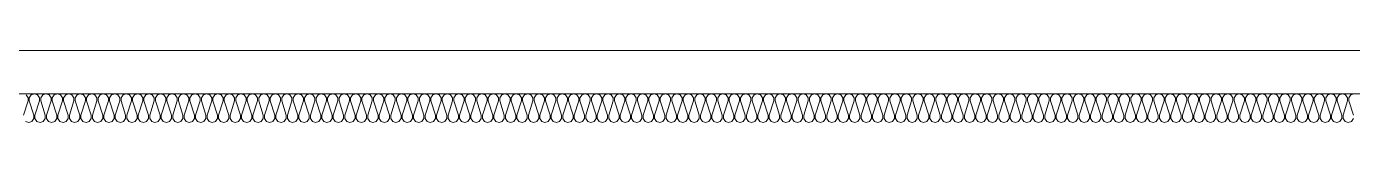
# Model space of a CAD drawing. Header units: millimetres. Extents: x 0 to 420000, y 0 to 297000.
# Drawn here: x 168665 to 173288, y 168250 to 168500 of the extents above; entities that cross this region are included whole.
import ezdxf

# ---------------------------------------------------------------- set-up
doc = ezdxf.new("R2010")
doc.units = ezdxf.units.MM
doc.linetypes.add('CEN', pattern=[62, 60, -1, 0, -1])
for name, color, linetype, lineweight in [('A-AXIS-LINE', 1, 'CEN', 15), ('A-CONC-LIN1', 2, 'Continuous', 40), ('A-XXXX-FIN2', 6, 'Continuous', 20), ('A-XXXX-INSL2', 8, 'Continuous', 18)]:
    doc.layers.add(name, color=color, linetype=linetype, lineweight=lineweight)

# ---------------------------------------------------------------- blocks, each defined once
blk = doc.blocks.new('axis(220316)')
at = {"layer": 'A-AXIS-LINE', "ltscale": 1000}
blk.add_line((4631788.1, -431118.7), (4955413.1, -431118.7), dxfattribs=at)
blk = doc.blocks.new('횡지하층')
at = {"layer": 'A-XXXX-FIN2'}
blk.add_line((4757100.6, -237111.1), (4890100.6, -237111.1), dxfattribs=at)
at = {"layer": 'A-XXXX-INSL2'}
blk.add_line((4757100.4, -237261.1), (4890100.5, -237261.1), dxfattribs=at)
for points in [[(4774880.6, -237261.1), (4774869.6, -237265.1), (4774862.6, -237275.1), (4774862.6, -237286.1), (4774878.6, -237336.1)], [(4774878.6, -237347.1), (4774871.6, -237357.1), (4774860.6, -237361.1), (4774849.6, -237357.1), (4774842.6, -237347.1), (4774842.6, -237336.1), (4774858.6, -237286.1), (4774858.6, -237275.1), (4774851.6, -237265.1), (4774840.6, -237261.1), (4774829.6, -237265.1), (4774822.6, -237275.1), (4774822.6, -237286.1), (4774838.6, -237336.1), (4774838.6, -237347.1), (4774831.6, -237357.1), (4774820.6, -237361.1), (4774809.6, -237357.1), (4774802.6, -237347.1), (4774802.6, -237336.1), (4774818.6, -237286.1), (4774818.6, -237275.1), (4774811.6, -237265.1), (4774800.6, -237261.1), (4774789.6, -237265.1), (4774782.6, -237275.1), (4774782.6, -237286.1), (4774798.6, -237336.1), (4774798.6, -237347.1), (4774791.6, -237357.1), (4774780.6, -237361.1), (4774769.6, -237357.1), (4774762.6, -237347.1), (4774762.6, -237336.1), (4774778.6, -237286.1), (4774778.6, -237275.1), (4774771.6, -237265.1), (4774760.6, -237261.1), (4774749.6, -237265.1), (4774742.6, -237275.1), (4774742.6, -237286.1), (4774758.6, -237336.1), (4774758.6, -237347.1), (4774751.6, -237357.1), (4774740.6, -237361.1), (4774729.6, -237357.1), (4774722.6, -237347.1), (4774722.6, -237336.1), (4774738.6, -237286.1), (4774738.6, -237275.1), (4774731.6, -237265.1), (4774720.6, -237261.1), (4774709.6, -237265.1), (4774702.6, -237275.1), (4774702.6, -237286.1), (4774718.6, -237336.1), (4774718.6, -237347.1), (4774711.6, -237357.1), (4774700.6, -237361.1), (4774689.6, -237357.1), (4774682.6, -237347.1), (4774682.6, -237336.1), (4774698.6, -237286.1), (4774698.6, -237275.1), (4774691.6, -237265.1), (4774680.6, -237261.1), (4774669.6, -237265.1), (4774662.6, -237275.1), (4774662.6, -237286.1), (4774678.6, -237336.1), (4774678.6, -237347.1), (4774671.6, -237357.1), (4774660.6, -237361.1), (4774649.6, -237357.1), (4774642.6, -237347.1), (4774642.6, -237336.1), (4774658.6, -237286.1), (4774658.6, -237275.1), (4774651.6, -237265.1), (4774640.6, -237261.1), (4774629.6, -237265.1), (4774622.6, -237275.1), (4774622.6, -237286.1), (4774638.6, -237336.1), (4774638.6, -237347.1), (4774631.6, -237357.1), (4774620.6, -237361.1), (4774609.6, -237357.1), (4774602.6, -237347.1), (4774602.6, -237336.1), (4774618.6, -237286.1), (4774618.6, -237275.1), (4774611.6, -237265.1), (4774600.6, -237261.1), (4774589.6, -237265.1), (4774582.6, -237275.1), (4774582.6, -237286.1), (4774598.6, -237336.1), (4774598.6, -237347.1), (4774591.6, -237357.1), (4774580.6, -237361.1), (4774569.6, -237357.1), (4774562.6, -237347.1), (4774562.6, -237336.1), (4774578.6, -237286.1), (4774578.6, -237275.1), (4774571.6, -237265.1), (4774560.6, -237261.1), (4774549.6, -237265.1), (4774542.6, -237275.1), (4774542.6, -237286.1), (4774558.6, -237336.1), (4774558.6, -237347.1), (4774551.6, -237357.1), (4774540.6, -237361.1), (4774529.6, -237357.1), (4774522.6, -237347.1), (4774522.6, -237336.1), (4774538.6, -237286.1), (4774538.6, -237275.1), (4774531.6, -237265.1), (4774520.6, -237261.1), (4774509.6, -237265.1), (4774502.6, -237275.1), (4774502.6, -237286.1), (4774518.6, -237336.1), (4774518.6, -237347.1), (4774511.6, -237357.1), (4774500.6, -237361.1), (4774489.6, -237357.1), (4774482.6, -237347.1), (4774482.6, -237336.1), (4774498.6, -237286.1), (4774498.6, -237275.1), (4774491.6, -237265.1), (4774480.6, -237261.1), (4774469.6, -237265.1), (4774462.6, -237275.1), (4774462.6, -237286.1), (4774478.6, -237336.1), (4774478.6, -237347.1), (4774471.6, -237357.1), (4774460.6, -237361.1), (4774449.6, -237357.1), (4774442.6, -237347.1), (4774442.6, -237336.1), (4774458.6, -237286.1), (4774458.6, -237275.1), (4774451.6, -237265.1), (4774440.6, -237261.1), (4774429.6, -237265.1), (4774422.6, -237275.1), (4774422.6, -237286.1), (4774438.6, -237336.1), (4774438.6, -237347.1), (4774431.6, -237357.1), (4774420.6, -237361.1), (4774409.6, -237357.1), (4774402.6, -237347.1), (4774402.6, -237336.1), (4774418.6, -237286.1), (4774418.6, -237275.1), (4774411.6, -237265.1), (4774400.6, -237261.1), (4774389.6, -237265.1), (4774382.6, -237275.1), (4774382.6, -237286.1), (4774398.6, -237336.1), (4774398.6, -237347.1), (4774391.6, -237357.1), (4774380.6, -237361.1), (4774369.6, -237357.1), (4774362.6, -237347.1), (4774362.6, -237336.1), (4774378.6, -237286.1), (4774378.6, -237275.1), (4774371.6, -237265.1), (4774360.6, -237261.1), (4774349.6, -237265.1), (4774342.6, -237275.1), (4774342.6, -237286.1), (4774358.6, -237336.1), (4774358.6, -237347.1), (4774351.6, -237357.1), (4774340.6, -237361.1), (4774329.6, -237357.1), (4774322.6, -237347.1), (4774322.6, -237336.1), (4774338.6, -237286.1), (4774338.6, -237275.1), (4774331.6, -237265.1), (4774320.6, -237261.1), (4774309.6, -237265.1), (4774302.6, -237275.1), (4774302.6, -237286.1), (4774318.6, -237336.1), (4774318.6, -237347.1), (4774311.6, -237357.1), (4774300.6, -237361.1), (4774289.6, -237357.1), (4774282.6, -237347.1), (4774282.6, -237336.1), (4774298.6, -237286.1), (4774298.6, -237275.1), (4774291.6, -237265.1), (4774280.6, -237261.1), (4774269.6, -237265.1), (4774262.6, -237275.1), (4774262.6, -237286.1), (4774278.6, -237336.1), (4774278.6, -237347.1), (4774271.6, -237357.1), (4774260.6, -237361.1), (4774249.6, -237357.1), (4774242.6, -237347.1), (4774242.6, -237336.1), (4774258.6, -237286.1), (4774258.6, -237275.1), (4774251.6, -237265.1), (4774240.6, -237261.1), (4774229.6, -237265.1), (4774222.6, -237275.1), (4774222.6, -237286.1), (4774238.6, -237336.1), (4774238.6, -237347.1), (4774231.6, -237357.1), (4774220.6, -237361.1), (4774209.6, -237357.1), (4774202.6, -237347.1), (4774202.6, -237336.1), (4774218.6, -237286.1), (4774218.6, -237275.1), (4774211.6, -237265.1), (4774200.6, -237261.1), (4774189.6, -237265.1), (4774182.6, -237275.1), (4774182.6, -237286.1), (4774198.6, -237336.1), (4774198.6, -237347.1), (4774191.6, -237357.1), (4774180.6, -237361.1), (4774169.6, -237357.1), (4774162.6, -237347.1), (4774162.6, -237336.1), (4774178.6, -237286.1), (4774178.6, -237275.1), (4774171.6, -237265.1), (4774160.6, -237261.1), (4774149.6, -237265.1), (4774142.6, -237275.1), (4774142.6, -237286.1), (4774158.6, -237336.1), (4774158.6, -237347.1), (4774151.6, -237357.1), (4774140.6, -237361.1), (4774129.6, -237357.1), (4774122.6, -237347.1), (4774122.6, -237336.1), (4774138.6, -237286.1), (4774138.6, -237275.1), (4774131.6, -237265.1), (4774120.6, -237261.1), (4774109.6, -237265.1), (4774102.6, -237275.1), (4774102.6, -237286.1), (4774118.6, -237336.1), (4774118.6, -237347.1), (4774111.6, -237357.1), (4774100.6, -237361.1), (4774089.6, -237357.1), (4774082.6, -237347.1), (4774082.6, -237336.1), (4774098.6, -237286.1), (4774098.6, -237275.1), (4774091.6, -237265.1), (4774080.6, -237261.1), (4774069.6, -237265.1), (4774062.6, -237275.1), (4774062.6, -237286.1), (4774078.6, -237336.1), (4774078.6, -237347.1), (4774071.6, -237357.1), (4774060.6, -237361.1), (4774049.6, -237357.1), (4774042.6, -237347.1), (4774042.6, -237336.1), (4774058.6, -237286.1), (4774058.6, -237275.1), (4774051.6, -237265.1), (4774040.6, -237261.1), (4774029.6, -237265.1), (4774022.6, -237275.1), (4774022.6, -237286.1), (4774038.6, -237336.1), (4774038.6, -237347.1), (4774031.6, -237357.1), (4774020.6, -237361.1), (4774009.6, -237357.1), (4774002.6, -237347.1), (4774002.6, -237336.1), (4774018.6, -237286.1), (4774018.6, -237275.1), (4774011.6, -237265.1), (4774000.6, -237261.1), (4773989.6, -237265.1), (4773982.6, -237275.1), (4773982.6, -237286.1), (4773998.6, -237336.1), (4773998.6, -237347.1), (4773991.6, -237357.1), (4773980.6, -237361.1), (4773969.6, -237357.1), (4773962.6, -237347.1), (4773962.6, -237336.1), (4773978.6, -237286.1), (4773978.6, -237275.1), (4773971.6, -237265.1), (4773960.6, -237261.1), (4773949.6, -237265.1), (4773942.6, -237275.1), (4773942.6, -237286.1), (4773958.6, -237336.1), (4773958.6, -237347.1), (4773951.6, -237357.1), (4773940.6, -237361.1), (4773929.6, -237357.1), (4773922.6, -237347.1), (4773922.6, -237336.1), (4773938.6, -237286.1), (4773938.6, -237275.1), (4773931.6, -237265.1), (4773920.6, -237261.1), (4773909.6, -237265.1), (4773902.6, -237275.1), (4773902.6, -237286.1), (4773918.6, -237336.1), (4773918.6, -237347.1), (4773911.6, -237357.1), (4773900.6, -237361.1), (4773889.6, -237357.1), (4773882.6, -237347.1), (4773882.6, -237336.1), (4773898.6, -237286.1), (4773898.6, -237275.1), (4773891.6, -237265.1), (4773880.6, -237261.1), (4773869.6, -237265.1), (4773862.6, -237275.1), (4773862.6, -237286.1), (4773878.6, -237336.1), (4773878.6, -237347.1), (4773871.6, -237357.1), (4773860.6, -237361.1), (4773849.6, -237357.1), (4773842.6, -237347.1), (4773842.6, -237336.1), (4773858.6, -237286.1), (4773858.6, -237275.1), (4773851.6, -237265.1), (4773840.6, -237261.1), (4773829.6, -237265.1), (4773822.6, -237275.1), (4773822.6, -237286.1), (4773838.6, -237336.1), (4773838.6, -237347.1), (4773831.6, -237357.1), (4773820.6, -237361.1), (4773809.6, -237357.1), (4773802.6, -237347.1), (4773802.6, -237336.1), (4773818.6, -237286.1), (4773818.6, -237275.1), (4773811.6, -237265.1), (4773800.6, -237261.1), (4773789.6, -237265.1), (4773782.6, -237275.1), (4773782.6, -237286.1), (4773798.6, -237336.1), (4773798.6, -237347.1), (4773791.6, -237357.1), (4773780.6, -237361.1), (4773769.6, -237357.1), (4773762.6, -237347.1), (4773762.6, -237336.1), (4773778.6, -237286.1), (4773778.6, -237275.1), (4773771.6, -237265.1), (4773760.6, -237261.1), (4773749.6, -237265.1), (4773742.6, -237275.1), (4773742.6, -237286.1), (4773758.6, -237336.1), (4773758.6, -237347.1), (4773751.6, -237357.1), (4773740.6, -237361.1), (4773729.6, -237357.1), (4773722.6, -237347.1), (4773722.6, -237336.1), (4773738.6, -237286.1), (4773738.6, -237275.1), (4773731.6, -237265.1), (4773720.6, -237261.1), (4773709.6, -237265.1), (4773702.6, -237275.1), (4773702.6, -237286.1), (4773718.6, -237336.1), (4773718.6, -237347.1), (4773711.6, -237357.1), (4773700.6, -237361.1), (4773689.6, -237357.1), (4773682.6, -237347.1), (4773682.6, -237336.1), (4773698.6, -237286.1), (4773698.6, -237275.1), (4773691.6, -237265.1), (4773680.6, -237261.1), (4773669.6, -237265.1), (4773662.6, -237275.1), (4773662.6, -237286.1), (4773678.6, -237336.1), (4773678.6, -237347.1), (4773671.6, -237357.1), (4773660.6, -237361.1), (4773649.6, -237357.1), (4773642.6, -237347.1), (4773642.6, -237336.1), (4773658.6, -237286.1), (4773658.6, -237275.1), (4773651.6, -237265.1), (4773640.6, -237261.1), (4773629.6, -237265.1), (4773622.6, -237275.1), (4773622.6, -237286.1), (4773638.6, -237336.1), (4773638.6, -237347.1), (4773631.6, -237357.1), (4773620.6, -237361.1), (4773609.6, -237357.1), (4773602.6, -237347.1), (4773602.6, -237336.1), (4773618.6, -237286.1), (4773618.6, -237275.1), (4773611.6, -237265.1), (4773600.6, -237261.1), (4773589.6, -237265.1), (4773582.6, -237275.1), (4773582.6, -237286.1), (4773598.6, -237336.1), (4773598.6, -237347.1), (4773591.6, -237357.1), (4773580.6, -237361.1), (4773569.6, -237357.1), (4773562.6, -237347.1), (4773562.6, -237336.1), (4773578.6, -237286.1), (4773578.6, -237275.1), (4773571.6, -237265.1), (4773560.6, -237261.1), (4773549.6, -237265.1), (4773542.6, -237275.1), (4773542.6, -237286.1), (4773558.6, -237336.1), (4773558.6, -237347.1), (4773551.6, -237357.1), (4773540.6, -237361.1), (4773529.6, -237357.1), (4773522.6, -237347.1), (4773522.6, -237336.1), (4773538.6, -237286.1), (4773538.6, -237275.1), (4773531.6, -237265.1), (4773520.6, -237261.1), (4773509.6, -237265.1), (4773502.6, -237275.1), (4773502.6, -237286.1), (4773518.6, -237336.1), (4773518.6, -237347.1), (4773511.6, -237357.1), (4773500.6, -237361.1), (4773489.6, -237357.1), (4773482.6, -237347.1), (4773482.6, -237336.1), (4773498.6, -237286.1), (4773498.6, -237275.1), (4773491.6, -237265.1), (4773480.6, -237261.1), (4773469.6, -237265.1), (4773462.6, -237275.1), (4773462.6, -237286.1), (4773478.6, -237336.1), (4773478.6, -237347.1), (4773471.6, -237357.1), (4773460.6, -237361.1), (4773449.6, -237357.1), (4773442.6, -237347.1), (4773442.6, -237336.1), (4773458.6, -237286.1), (4773458.6, -237275.1), (4773451.6, -237265.1), (4773440.6, -237261.1), (4773429.6, -237265.1), (4773422.6, -237275.1), (4773422.6, -237286.1), (4773438.6, -237336.1), (4773438.6, -237347.1), (4773431.6, -237357.1), (4773420.6, -237361.1), (4773409.6, -237357.1), (4773402.6, -237347.1), (4773402.6, -237336.1), (4773418.6, -237286.1), (4773418.6, -237275.1), (4773411.6, -237265.1), (4773400.6, -237261.1), (4773389.6, -237265.1), (4773382.6, -237275.1), (4773382.6, -237286.1), (4773398.6, -237336.1), (4773398.6, -237347.1), (4773391.6, -237357.1), (4773380.6, -237361.1), (4773369.6, -237357.1), (4773362.6, -237347.1), (4773362.6, -237336.1), (4773378.6, -237286.1), (4773378.6, -237275.1), (4773371.6, -237265.1), (4773360.6, -237261.1), (4773349.6, -237265.1), (4773342.6, -237275.1), (4773342.6, -237286.1), (4773358.6, -237336.1), (4773358.6, -237347.1), (4773351.6, -237357.1), (4773340.6, -237361.1), (4773329.6, -237357.1), (4773322.6, -237347.1), (4773322.6, -237336.1), (4773338.6, -237286.1), (4773338.6, -237275.1), (4773331.6, -237265.1), (4773320.6, -237261.1), (4773309.6, -237265.1), (4773302.6, -237275.1), (4773302.6, -237286.1), (4773318.6, -237336.1), (4773318.6, -237347.1), (4773311.6, -237357.1), (4773300.6, -237361.1), (4773289.6, -237357.1), (4773282.6, -237347.1), (4773282.6, -237336.1), (4773298.6, -237286.1), (4773298.6, -237275.1), (4773291.6, -237265.1), (4773280.6, -237261.1), (4773269.6, -237265.1), (4773262.6, -237275.1), (4773262.6, -237286.1), (4773278.6, -237336.1), (4773278.6, -237347.1), (4773271.6, -237357.1), (4773260.6, -237361.1), (4773249.6, -237357.1), (4773242.6, -237347.1), (4773242.6, -237336.1), (4773258.6, -237286.1), (4773258.6, -237275.1), (4773251.6, -237265.1), (4773240.6, -237261.1), (4773229.6, -237265.1), (4773222.6, -237275.1), (4773222.6, -237286.1), (4773238.6, -237336.1), (4773238.6, -237347.1), (4773231.6, -237357.1), (4773220.6, -237361.1), (4773209.6, -237357.1), (4773202.6, -237347.1), (4773202.6, -237336.1), (4773218.6, -237286.1), (4773218.6, -237275.1), (4773211.6, -237265.1), (4773200.6, -237261.1), (4773189.6, -237265.1), (4773182.6, -237275.1), (4773182.6, -237286.1), (4773198.6, -237336.1), (4773198.6, -237347.1), (4773191.6, -237357.1), (4773180.6, -237361.1), (4773169.6, -237357.1), (4773162.6, -237347.1), (4773162.6, -237336.1), (4773178.6, -237286.1), (4773178.6, -237275.1), (4773171.6, -237265.1), (4773160.6, -237261.1), (4773149.6, -237265.1), (4773142.6, -237275.1), (4773142.6, -237286.1), (4773158.6, -237336.1), (4773158.6, -237347.1), (4773151.6, -237357.1), (4773140.6, -237361.1), (4773129.6, -237357.1), (4773122.6, -237347.1), (4773122.6, -237336.1), (4773138.6, -237286.1), (4773138.6, -237275.1), (4773131.6, -237265.1), (4773120.6, -237261.1), (4773109.6, -237265.1), (4773102.6, -237275.1), (4773102.6, -237286.1), (4773118.6, -237336.1), (4773118.6, -237347.1), (4773111.6, -237357.1), (4773100.6, -237361.1), (4773089.6, -237357.1), (4773082.6, -237347.1), (4773082.6, -237336.1), (4773098.6, -237286.1), (4773098.6, -237275.1), (4773091.6, -237265.1), (4773080.6, -237261.1), (4773069.6, -237265.1), (4773062.6, -237275.1), (4773062.6, -237286.1), (4773078.6, -237336.1), (4773078.6, -237347.1), (4773071.6, -237357.1), (4773060.6, -237361.1), (4773049.6, -237357.1), (4773042.6, -237347.1), (4773042.6, -237336.1), (4773058.6, -237286.1), (4773058.6, -237275.1), (4773051.6, -237265.1), (4773040.6, -237261.1), (4773029.6, -237265.1), (4773022.6, -237275.1), (4773022.6, -237286.1), (4773038.6, -237336.1), (4773038.6, -237347.1), (4773031.6, -237357.1), (4773020.6, -237361.1), (4773009.6, -237357.1), (4773002.6, -237347.1), (4773002.6, -237336.1), (4773018.6, -237286.1), (4773018.6, -237275.1), (4773011.6, -237265.1), (4773000.6, -237261.1), (4772989.6, -237265.1), (4772982.6, -237275.1), (4772982.6, -237286.1), (4772998.6, -237336.1), (4772998.6, -237347.1), (4772991.6, -237357.1), (4772980.6, -237361.1), (4772969.6, -237357.1), (4772962.6, -237347.1), (4772962.6, -237336.1), (4772978.6, -237286.1), (4772978.6, -237275.1), (4772971.6, -237265.1), (4772960.6, -237261.1), (4772949.6, -237265.1), (4772942.6, -237275.1), (4772942.6, -237286.1), (4772958.6, -237336.1), (4772958.6, -237347.1), (4772951.6, -237357.1), (4772940.6, -237361.1), (4772929.6, -237357.1), (4772922.6, -237347.1), (4772922.6, -237336.1), (4772938.6, -237286.1), (4772938.6, -237275.1), (4772931.6, -237265.1), (4772920.6, -237261.1), (4772909.6, -237265.1), (4772902.6, -237275.1), (4772902.6, -237286.1), (4772918.6, -237336.1), (4772918.6, -237347.1), (4772911.6, -237357.1), (4772900.6, -237361.1), (4772889.6, -237357.1), (4772882.6, -237347.1), (4772882.6, -237336.1), (4772898.6, -237286.1), (4772898.6, -237275.1), (4772891.6, -237265.1), (4772880.6, -237261.1), (4772869.6, -237265.1), (4772862.6, -237275.1), (4772862.6, -237286.1), (4772878.6, -237336.1), (4772878.6, -237347.1), (4772871.6, -237357.1), (4772860.6, -237361.1), (4772849.6, -237357.1), (4772842.6, -237347.1), (4772842.6, -237336.1), (4772858.6, -237286.1), (4772858.6, -237275.1), (4772851.6, -237265.1), (4772840.6, -237261.1), (4772829.6, -237265.1), (4772822.6, -237275.1), (4772822.6, -237286.1), (4772838.6, -237336.1), (4772838.6, -237347.1), (4772831.6, -237357.1), (4772820.6, -237361.1), (4772809.6, -237357.1), (4772802.6, -237347.1), (4772802.6, -237336.1), (4772818.6, -237286.1), (4772818.6, -237275.1), (4772811.6, -237265.1), (4772800.6, -237261.1), (4772789.6, -237265.1), (4772782.6, -237275.1), (4772782.6, -237286.1), (4772798.6, -237336.1), (4772798.6, -237347.1), (4772791.6, -237357.1), (4772780.6, -237361.1), (4772769.6, -237357.1), (4772762.6, -237347.1), (4772762.6, -237336.1), (4772778.6, -237286.1), (4772778.6, -237275.1), (4772771.6, -237265.1), (4772760.6, -237261.1), (4772749.6, -237265.1), (4772742.6, -237275.1), (4772742.6, -237286.1), (4772758.6, -237336.1), (4772758.6, -237347.1), (4772751.6, -237357.1), (4772740.6, -237361.1), (4772729.6, -237357.1), (4772722.6, -237347.1), (4772722.6, -237336.1), (4772738.6, -237286.1), (4772738.6, -237275.1), (4772731.6, -237265.1), (4772720.6, -237261.1), (4772709.6, -237265.1), (4772702.6, -237275.1), (4772702.6, -237286.1), (4772718.6, -237336.1), (4772718.6, -237347.1), (4772711.6, -237357.1), (4772700.6, -237361.1), (4772689.6, -237357.1), (4772682.6, -237347.1), (4772682.6, -237336.1), (4772698.6, -237286.1), (4772698.6, -237275.1), (4772691.6, -237265.1), (4772680.6, -237261.1), (4772669.6, -237265.1), (4772662.6, -237275.1), (4772662.6, -237286.1), (4772678.6, -237336.1), (4772678.6, -237347.1), (4772671.6, -237357.1), (4772660.6, -237361.1), (4772649.6, -237357.1), (4772642.6, -237347.1), (4772642.6, -237336.1), (4772658.6, -237286.1), (4772658.6, -237275.1), (4772651.6, -237265.1), (4772640.6, -237261.1), (4772629.6, -237265.1), (4772622.6, -237275.1), (4772622.6, -237286.1), (4772638.6, -237336.1), (4772638.6, -237347.1), (4772631.6, -237357.1), (4772620.6, -237361.1), (4772609.6, -237357.1), (4772602.6, -237347.1), (4772602.6, -237336.1), (4772618.6, -237286.1), (4772618.6, -237275.1), (4772611.6, -237265.1), (4772600.6, -237261.1), (4772589.6, -237265.1), (4772582.6, -237275.1), (4772582.6, -237286.1), (4772598.6, -237336.1), (4772598.6, -237347.1), (4772591.6, -237357.1), (4772580.6, -237361.1), (4772569.6, -237357.1), (4772562.6, -237347.1), (4772562.6, -237336.1), (4772578.6, -237286.1), (4772578.6, -237275.1), (4772571.6, -237265.1), (4772560.6, -237261.1), (4772549.6, -237265.1), (4772542.6, -237275.1), (4772542.6, -237286.1), (4772558.6, -237336.1), (4772558.6, -237347.1), (4772551.6, -237357.1), (4772540.6, -237361.1), (4772529.6, -237357.1), (4772522.6, -237347.1), (4772522.6, -237336.1), (4772538.6, -237286.1), (4772538.6, -237275.1), (4772531.6, -237265.1), (4772520.6, -237261.1), (4772509.6, -237265.1), (4772502.6, -237275.1), (4772502.6, -237286.1), (4772518.6, -237336.1), (4772518.6, -237347.1), (4772511.6, -237357.1), (4772500.6, -237361.1), (4772489.6, -237357.1), (4772482.6, -237347.1), (4772482.6, -237336.1), (4772498.6, -237286.1), (4772498.6, -237275.1), (4772491.6, -237265.1), (4772480.6, -237261.1), (4772469.6, -237265.1), (4772462.6, -237275.1), (4772462.6, -237286.1), (4772478.6, -237336.1), (4772478.6, -237347.1), (4772471.6, -237357.1), (4772460.6, -237361.1), (4772449.6, -237357.1), (4772442.6, -237347.1), (4772442.6, -237336.1), (4772458.6, -237286.1), (4772458.6, -237275.1), (4772451.6, -237265.1), (4772440.6, -237261.1), (4772429.6, -237265.1), (4772422.6, -237275.1), (4772422.6, -237286.1), (4772438.6, -237336.1), (4772438.6, -237347.1), (4772431.6, -237357.1), (4772420.6, -237361.1), (4772409.6, -237357.1), (4772402.6, -237347.1), (4772402.6, -237336.1), (4772418.6, -237286.1), (4772418.6, -237275.1), (4772411.6, -237265.1), (4772400.6, -237261.1), (4772389.6, -237265.1), (4772382.6, -237275.1), (4772382.6, -237286.1), (4772398.6, -237336.1), (4772398.6, -237347.1), (4772391.6, -237357.1), (4772380.6, -237361.1), (4772369.6, -237357.1), (4772362.6, -237347.1), (4772362.6, -237336.1), (4772378.6, -237286.1), (4772378.6, -237275.1), (4772371.6, -237265.1), (4772360.6, -237261.1), (4772349.6, -237265.1), (4772342.6, -237275.1), (4772342.6, -237286.1), (4772358.6, -237336.1), (4772358.6, -237347.1), (4772351.6, -237357.1), (4772340.6, -237361.1), (4772329.6, -237357.1), (4772322.6, -237347.1), (4772322.6, -237336.1), (4772338.6, -237286.1), (4772338.6, -237275.1), (4772331.6, -237265.1), (4772320.6, -237261.1), (4772309.6, -237265.1), (4772302.6, -237275.1), (4772302.6, -237286.1), (4772318.6, -237336.1), (4772318.6, -237347.1), (4772311.6, -237357.1), (4772300.6, -237361.1), (4772289.6, -237357.1), (4772282.6, -237347.1), (4772282.6, -237336.1), (4772298.6, -237286.1), (4772298.6, -237275.1), (4772291.6, -237265.1), (4772280.6, -237261.1), (4772269.6, -237265.1), (4772262.6, -237275.1), (4772262.6, -237286.1), (4772278.6, -237336.1), (4772278.6, -237347.1), (4772271.6, -237357.1), (4772260.6, -237361.1), (4772249.6, -237357.1), (4772242.6, -237347.1), (4772242.6, -237336.1), (4772258.6, -237286.1), (4772258.6, -237275.1), (4772251.6, -237265.1), (4772240.6, -237261.1), (4772229.6, -237265.1), (4772222.6, -237275.1), (4772222.6, -237286.1), (4772238.6, -237336.1), (4772238.6, -237347.1), (4772231.6, -237357.1), (4772220.6, -237361.1), (4772209.6, -237357.1), (4772202.6, -237347.1), (4772202.6, -237336.1), (4772218.6, -237286.1), (4772218.6, -237275.1), (4772211.6, -237265.1), (4772200.6, -237261.1), (4772189.6, -237265.1), (4772182.6, -237275.1), (4772182.6, -237286.1), (4772198.6, -237336.1), (4772198.6, -237347.1), (4772191.6, -237357.1), (4772180.6, -237361.1), (4772169.6, -237357.1), (4772162.6, -237347.1), (4772162.6, -237336.1), (4772178.6, -237286.1), (4772178.6, -237275.1), (4772171.6, -237265.1), (4772160.6, -237261.1), (4772149.6, -237265.1), (4772142.6, -237275.1), (4772142.6, -237286.1), (4772158.6, -237336.1), (4772158.6, -237347.1), (4772151.6, -237357.1), (4772140.6, -237361.1), (4772129.6, -237357.1), (4772122.6, -237347.1), (4772122.6, -237336.1), (4772138.6, -237286.1), (4772138.6, -237275.1), (4772131.6, -237265.1), (4772120.6, -237261.1), (4772109.6, -237265.1), (4772102.6, -237275.1), (4772102.6, -237286.1), (4772118.6, -237336.1), (4772118.6, -237347.1), (4772111.6, -237357.1), (4772100.6, -237361.1), (4772089.6, -237357.1), (4772082.6, -237347.1), (4772082.6, -237336.1), (4772098.6, -237286.1), (4772098.6, -237275.1), (4772091.6, -237265.1), (4772080.6, -237261.1), (4772069.6, -237265.1), (4772062.6, -237275.1), (4772062.6, -237286.1), (4772078.6, -237336.1), (4772078.6, -237347.1), (4772071.6, -237357.1), (4772060.6, -237361.1), (4772049.6, -237357.1), (4772042.6, -237347.1), (4772042.6, -237336.1), (4772058.6, -237286.1), (4772058.6, -237275.1), (4772051.6, -237265.1), (4772040.6, -237261.1), (4772029.6, -237265.1), (4772022.6, -237275.1), (4772022.6, -237286.1), (4772038.6, -237336.1), (4772038.6, -237347.1), (4772031.6, -237357.1), (4772020.6, -237361.1), (4772009.6, -237357.1), (4772002.6, -237347.1), (4772002.6, -237336.1), (4772018.6, -237286.1), (4772018.6, -237275.1), (4772011.6, -237265.1), (4772000.6, -237261.1), (4771989.6, -237265.1), (4771982.6, -237275.1), (4771982.6, -237286.1), (4771998.6, -237336.1), (4771998.6, -237347.1), (4771991.6, -237357.1), (4771980.6, -237361.1), (4771969.6, -237357.1), (4771962.6, -237347.1), (4771962.6, -237336.1), (4771978.6, -237286.1), (4771978.6, -237275.1), (4771971.6, -237265.1), (4771960.6, -237261.1), (4771949.6, -237265.1), (4771942.6, -237275.1), (4771942.6, -237286.1), (4771958.6, -237336.1), (4771958.6, -237347.1), (4771951.6, -237357.1), (4771940.6, -237361.1), (4771929.6, -237357.1), (4771922.6, -237347.1), (4771922.6, -237336.1), (4771938.6, -237286.1), (4771938.6, -237275.1), (4771931.6, -237265.1), (4771920.6, -237261.1), (4771909.6, -237265.1), (4771902.6, -237275.1), (4771902.6, -237286.1), (4771918.6, -237336.1), (4771918.6, -237347.1), (4771911.6, -237357.1), (4771900.6, -237361.1), (4771889.6, -237357.1), (4771882.6, -237347.1), (4771882.6, -237336.1), (4771898.6, -237286.1), (4771898.6, -237275.1), (4771891.6, -237265.1), (4771880.6, -237261.1), (4771869.6, -237265.1), (4771862.6, -237275.1), (4771862.6, -237286.1), (4771878.6, -237336.1), (4771878.6, -237347.1), (4771871.6, -237357.1), (4771860.6, -237361.1), (4771849.6, -237357.1), (4771842.6, -237347.1), (4771842.6, -237336.1), (4771858.6, -237286.1), (4771858.6, -237275.1), (4771851.6, -237265.1), (4771840.6, -237261.1), (4771829.6, -237265.1), (4771822.6, -237275.1), (4771822.6, -237286.1), (4771838.6, -237336.1), (4771838.6, -237347.1), (4771831.6, -237357.1), (4771820.6, -237361.1), (4771809.6, -237357.1), (4771802.6, -237347.1), (4771802.6, -237336.1), (4771818.6, -237286.1), (4771818.6, -237275.1), (4771811.6, -237265.1), (4771800.6, -237261.1), (4771789.6, -237265.1), (4771782.6, -237275.1), (4771782.6, -237286.1), (4771798.6, -237336.1), (4771798.6, -237347.1), (4771791.6, -237357.1), (4771780.6, -237361.1), (4771769.6, -237357.1), (4771762.6, -237347.1), (4771762.6, -237336.1), (4771778.6, -237286.1), (4771778.6, -237275.1), (4771771.6, -237265.1), (4771760.6, -237261.1), (4771749.6, -237265.1), (4771742.6, -237275.1), (4771742.6, -237286.1), (4771758.6, -237336.1), (4771758.6, -237347.1), (4771751.6, -237357.1), (4771740.6, -237361.1), (4771729.6, -237357.1), (4771722.6, -237347.1), (4771722.6, -237336.1), (4771738.6, -237286.1), (4771738.6, -237275.1), (4771731.6, -237265.1), (4771720.6, -237261.1), (4771709.6, -237265.1), (4771702.6, -237275.1), (4771702.6, -237286.1), (4771718.6, -237336.1), (4771718.6, -237347.1), (4771711.6, -237357.1), (4771700.6, -237361.1), (4771689.6, -237357.1), (4771682.6, -237347.1), (4771682.6, -237336.1), (4771698.6, -237286.1), (4771698.6, -237275.1), (4771691.6, -237265.1), (4771680.6, -237261.1), (4771669.6, -237265.1), (4771662.6, -237275.1), (4771662.6, -237286.1), (4771678.6, -237336.1), (4771678.6, -237347.1), (4771671.6, -237357.1), (4771660.6, -237361.1), (4771649.6, -237357.1), (4771642.6, -237347.1), (4771642.6, -237336.1), (4771658.6, -237286.1), (4771658.6, -237275.1), (4771651.6, -237265.1), (4771640.6, -237261.1), (4771629.6, -237265.1), (4771622.6, -237275.1), (4771622.6, -237286.1), (4771638.6, -237336.1), (4771638.6, -237347.1), (4771631.6, -237357.1), (4771620.6, -237361.1), (4771609.6, -237357.1), (4771602.6, -237347.1), (4771602.6, -237336.1), (4771618.6, -237286.1), (4771618.6, -237275.1), (4771611.6, -237265.1), (4771600.6, -237261.1), (4771589.6, -237265.1), (4771582.6, -237275.1), (4771582.6, -237286.1), (4771598.6, -237336.1), (4771598.6, -237347.1), (4771591.6, -237357.1), (4771580.6, -237361.1), (4771569.6, -237357.1), (4771562.6, -237347.1), (4771562.6, -237336.1), (4771578.6, -237286.1), (4771578.6, -237275.1), (4771571.6, -237265.1), (4771560.6, -237261.1), (4771549.6, -237265.1), (4771542.6, -237275.1), (4771542.6, -237286.1), (4771558.6, -237336.1), (4771558.6, -237347.1), (4771551.6, -237357.1), (4771540.6, -237361.1), (4771529.6, -237357.1), (4771522.6, -237347.1), (4771522.6, -237336.1), (4771538.6, -237286.1), (4771538.6, -237275.1), (4771531.6, -237265.1), (4771520.6, -237261.1), (4771509.6, -237265.1), (4771502.6, -237275.1), (4771502.6, -237286.1), (4771518.6, -237336.1), (4771518.6, -237347.1), (4771511.6, -237357.1), (4771500.6, -237361.1), (4771489.6, -237357.1), (4771482.6, -237347.1), (4771482.6, -237336.1), (4771498.6, -237286.1), (4771498.6, -237275.1), (4771491.6, -237265.1), (4771480.6, -237261.1), (4771469.6, -237265.1), (4771462.6, -237275.1), (4771462.6, -237286.1), (4771478.6, -237336.1), (4771478.6, -237347.1), (4771471.6, -237357.1), (4771460.6, -237361.1), (4771449.6, -237357.1), (4771442.6, -237347.1), (4771442.6, -237336.1), (4771458.6, -237286.1), (4771458.6, -237275.1), (4771451.6, -237265.1), (4771440.6, -237261.1), (4771429.6, -237265.1), (4771422.6, -237275.1), (4771422.6, -237286.1), (4771438.6, -237336.1), (4771438.6, -237347.1), (4771431.6, -237357.1), (4771420.6, -237361.1), (4771409.6, -237357.1), (4771402.6, -237347.1), (4771402.6, -237336.1), (4771418.6, -237286.1), (4771418.6, -237275.1), (4771411.6, -237265.1), (4771400.6, -237261.1), (4771389.6, -237265.1), (4771382.6, -237275.1), (4771382.6, -237286.1), (4771398.6, -237336.1), (4771398.6, -237347.1), (4771391.6, -237357.1), (4771380.6, -237361.1), (4771369.6, -237357.1), (4771362.6, -237347.1), (4771362.6, -237336.1), (4771378.6, -237286.1), (4771378.6, -237275.1), (4771371.6, -237265.1), (4771360.6, -237261.1), (4771349.6, -237265.1), (4771342.6, -237275.1), (4771342.6, -237286.1), (4771358.6, -237336.1), (4771358.6, -237347.1), (4771351.6, -237357.1), (4771340.6, -237361.1), (4771329.6, -237357.1), (4771322.6, -237347.1), (4771322.6, -237336.1), (4771338.6, -237286.1), (4771338.6, -237275.1), (4771331.6, -237265.1), (4771320.6, -237261.1), (4771309.6, -237265.1), (4771302.6, -237275.1), (4771302.6, -237286.1), (4771318.6, -237336.1), (4771318.6, -237347.1), (4771311.6, -237357.1), (4771300.6, -237361.1), (4771289.6, -237357.1), (4771282.6, -237347.1), (4771282.6, -237336.1), (4771298.6, -237286.1), (4771298.6, -237275.1), (4771291.6, -237265.1), (4771280.6, -237261.1), (4771269.6, -237265.1), (4771262.6, -237275.1), (4771262.6, -237286.1), (4771278.6, -237336.1), (4771278.6, -237347.1), (4771271.6, -237357.1), (4771260.6, -237361.1), (4771249.6, -237357.1), (4771242.6, -237347.1), (4771242.6, -237336.1), (4771258.6, -237286.1), (4771258.6, -237275.1), (4771251.6, -237265.1), (4771240.6, -237261.1), (4771229.6, -237265.1), (4771222.6, -237275.1), (4771222.6, -237286.1), (4771238.6, -237336.1), (4771238.6, -237347.1), (4771231.6, -237357.1), (4771220.6, -237361.1), (4771209.6, -237357.1), (4771202.6, -237347.1), (4771202.6, -237336.1), (4771218.6, -237286.1), (4771218.6, -237275.1), (4771211.6, -237265.1), (4771200.6, -237261.1), (4771189.6, -237265.1), (4771182.6, -237275.1), (4771182.6, -237286.1), (4771198.6, -237336.1), (4771198.6, -237347.1), (4771191.6, -237357.1), (4771180.6, -237361.1), (4771169.6, -237357.1), (4771162.6, -237347.1), (4771162.6, -237336.1), (4771178.6, -237286.1), (4771178.6, -237275.1), (4771171.6, -237265.1), (4771160.6, -237261.1), (4771149.6, -237265.1), (4771142.6, -237275.1), (4771142.6, -237286.1), (4771158.6, -237336.1), (4771158.6, -237347.1), (4771151.6, -237357.1), (4771140.6, -237361.1), (4771129.6, -237357.1), (4771122.6, -237347.1), (4771122.6, -237336.1), (4771138.6, -237286.1), (4771138.6, -237275.1), (4771131.6, -237265.1), (4771120.6, -237261.1), (4771109.6, -237265.1), (4771102.6, -237275.1), (4771102.6, -237286.1), (4771118.6, -237336.1), (4771118.6, -237347.1), (4771111.6, -237357.1), (4771100.6, -237361.1), (4771089.6, -237357.1), (4771082.6, -237347.1), (4771082.6, -237336.1), (4771098.6, -237286.1), (4771098.6, -237275.1), (4771091.6, -237265.1), (4771080.6, -237261.1), (4771069.6, -237265.1), (4771062.6, -237275.1), (4771062.6, -237286.1), (4771078.6, -237336.1), (4771078.6, -237347.1), (4771071.6, -237357.1), (4771060.6, -237361.1), (4771049.6, -237357.1), (4771042.6, -237347.1), (4771042.6, -237336.1), (4771058.6, -237286.1), (4771058.6, -237275.1), (4771051.6, -237265.1), (4771040.6, -237261.1), (4771029.6, -237265.1), (4771022.6, -237275.1), (4771022.6, -237286.1), (4771038.6, -237336.1), (4771038.6, -237347.1), (4771031.6, -237357.1), (4771020.6, -237361.1), (4771009.6, -237357.1), (4771002.6, -237347.1), (4771002.6, -237336.1), (4771018.6, -237286.1), (4771018.6, -237275.1), (4771011.6, -237265.1), (4771000.6, -237261.1), (4770989.6, -237265.1), (4770982.6, -237275.1), (4770982.6, -237286.1), (4770998.6, -237336.1), (4770998.6, -237347.1), (4770991.6, -237357.1), (4770980.6, -237361.1), (4770969.6, -237357.1), (4770962.6, -237347.1), (4770962.6, -237336.1), (4770978.6, -237286.1), (4770978.6, -237275.1), (4770971.6, -237265.1), (4770960.6, -237261.1), (4770949.6, -237265.1), (4770942.6, -237275.1), (4770942.6, -237286.1), (4770958.6, -237336.1), (4770958.6, -237347.1), (4770951.6, -237357.1), (4770940.6, -237361.1), (4770929.6, -237357.1), (4770922.6, -237347.1), (4770922.6, -237336.1), (4770938.6, -237286.1), (4770938.6, -237275.1), (4770931.6, -237265.1), (4770920.6, -237261.1), (4770909.6, -237265.1), (4770902.6, -237275.1), (4770902.6, -237286.1), (4770918.6, -237336.1), (4770918.6, -237347.1), (4770911.6, -237357.1), (4770900.6, -237361.1), (4770889.6, -237357.1), (4770882.6, -237347.1), (4770882.6, -237336.1), (4770898.6, -237286.1), (4770898.6, -237275.1), (4770891.6, -237265.1), (4770880.6, -237261.1), (4770869.6, -237265.1), (4770862.6, -237275.1), (4770862.6, -237286.1), (4770878.6, -237336.1), (4770878.6, -237347.1), (4770871.6, -237357.1), (4770860.6, -237361.1), (4770849.6, -237357.1), (4770842.6, -237347.1), (4770842.6, -237336.1), (4770858.6, -237286.1), (4770858.6, -237275.1), (4770851.6, -237265.1), (4770840.6, -237261.1), (4770829.6, -237265.1), (4770822.6, -237275.1), (4770822.6, -237286.1), (4770838.6, -237336.1), (4770838.6, -237347.1), (4770831.6, -237357.1), (4770820.6, -237361.1), (4770809.6, -237357.1), (4770802.6, -237347.1), (4770802.6, -237336.1), (4770818.6, -237286.1), (4770818.6, -237275.1), (4770811.6, -237265.1), (4770800.6, -237261.1), (4770789.6, -237265.1), (4770782.6, -237275.1), (4770782.6, -237286.1), (4770798.6, -237336.1), (4770798.6, -237347.1), (4770791.6, -237357.1), (4770780.6, -237361.1), (4770769.6, -237357.1), (4770762.6, -237347.1), (4770762.6, -237336.1), (4770778.6, -237286.1), (4770778.6, -237275.1), (4770771.6, -237265.1), (4770760.6, -237261.1), (4770749.6, -237265.1), (4770742.6, -237275.1), (4770742.6, -237286.1), (4770758.6, -237336.1), (4770758.6, -237347.1), (4770751.6, -237357.1), (4770740.6, -237361.1), (4770729.6, -237357.1), (4770722.6, -237347.1), (4770722.6, -237336.1), (4770738.6, -237286.1), (4770738.6, -237275.1), (4770731.6, -237265.1), (4770720.6, -237261.1), (4770709.6, -237265.1), (4770702.6, -237275.1), (4770702.6, -237286.1), (4770718.6, -237336.1), (4770718.6, -237347.1), (4770711.6, -237357.1), (4770700.6, -237361.1), (4770689.6, -237357.1), (4770682.6, -237347.1), (4770682.6, -237336.1), (4770698.6, -237286.1), (4770698.6, -237275.1), (4770691.6, -237265.1), (4770680.6, -237261.1), (4770669.6, -237265.1), (4770662.6, -237275.1), (4770662.6, -237286.1), (4770678.6, -237336.1), (4770678.6, -237347.1), (4770671.6, -237357.1), (4770660.6, -237361.1), (4770649.6, -237357.1), (4770642.6, -237347.1), (4770642.6, -237336.1), (4770658.6, -237286.1), (4770658.6, -237275.1), (4770651.6, -237265.1), (4770640.6, -237261.1), (4770629.6, -237265.1), (4770622.6, -237275.1), (4770622.6, -237286.1), (4770638.6, -237336.1), (4770638.6, -237347.1), (4770631.6, -237357.1), (4770620.6, -237361.1), (4770609.6, -237357.1), (4770602.6, -237347.1), (4770602.6, -237336.1), (4770618.6, -237286.1), (4770618.6, -237275.1), (4770611.6, -237265.1), (4770600.6, -237261.1), (4770589.6, -237265.1), (4770582.6, -237275.1), (4770582.6, -237286.1), (4770598.6, -237336.1), (4770598.6, -237347.1), (4770591.6, -237357.1), (4770580.6, -237361.1), (4770569.6, -237357.1), (4770562.6, -237347.1), (4770562.6, -237336.1), (4770578.6, -237286.1), (4770578.6, -237275.1), (4770571.6, -237265.1), (4770560.6, -237261.1), (4770549.6, -237265.1), (4770542.6, -237275.1), (4770542.6, -237286.1), (4770558.6, -237336.1), (4770558.6, -237347.1), (4770551.6, -237357.1), (4770540.6, -237361.1), (4770529.6, -237357.1), (4770522.6, -237347.1), (4770522.6, -237336.1), (4770538.6, -237286.1), (4770538.6, -237275.1), (4770531.6, -237265.1), (4770520.6, -237261.1), (4770509.6, -237265.1), (4770502.6, -237275.1), (4770502.6, -237286.1), (4770518.6, -237336.1), (4770518.6, -237347.1), (4770511.6, -237357.1), (4770500.6, -237361.1), (4770489.6, -237357.1), (4770482.6, -237347.1), (4770482.6, -237336.1), (4770498.6, -237286.1), (4770498.6, -237275.1), (4770491.6, -237265.1), (4770480.6, -237261.1), (4770469.6, -237265.1), (4770462.6, -237275.1), (4770462.6, -237286.1), (4770478.6, -237336.1), (4770478.6, -237347.1), (4770471.6, -237357.1), (4770460.6, -237361.1), (4770449.6, -237357.1), (4770442.6, -237347.1), (4770442.6, -237336.1), (4770458.6, -237286.1), (4770458.6, -237275.1), (4770451.6, -237265.1), (4770440.6, -237261.1), (4770429.6, -237265.1), (4770422.6, -237275.1), (4770422.6, -237286.1), (4770438.6, -237336.1), (4770438.6, -237347.1), (4770431.6, -237357.1), (4770420.6, -237361.1), (4770409.6, -237357.1), (4770402.6, -237347.1), (4770402.6, -237336.1), (4770418.6, -237286.1), (4770418.6, -237275.1), (4770411.6, -237265.1), (4770400.6, -237261.1), (4770389.6, -237265.1), (4770382.6, -237275.1), (4770382.6, -237286.1), (4770398.6, -237336.1), (4770398.6, -237347.1), (4770391.6, -237357.1), (4770380.6, -237361.1), (4770369.6, -237357.1), (4770362.6, -237347.1), (4770362.6, -237336.1), (4770378.6, -237286.1), (4770378.6, -237275.1), (4770371.6, -237265.1), (4770360.6, -237261.1), (4770349.6, -237265.1), (4770342.6, -237275.1), (4770342.6, -237286.1), (4770358.6, -237336.1), (4770358.6, -237347.1), (4770351.6, -237357.1), (4770340.6, -237361.1), (4770329.6, -237357.1), (4770322.6, -237347.1), (4770322.6, -237336.1), (4770338.6, -237286.1), (4770338.6, -237275.1), (4770331.6, -237265.1), (4770320.6, -237261.1), (4770309.6, -237265.1), (4770302.6, -237275.1), (4770302.6, -237286.1), (4770318.6, -237336.1), (4770318.6, -237347.1), (4770311.6, -237357.1), (4770300.6, -237361.1), (4770289.6, -237357.1), (4770282.6, -237347.1), (4770282.6, -237336.1), (4770298.6, -237286.1), (4770298.6, -237275.1), (4770291.6, -237265.1), (4770280.6, -237261.1), (4770269.6, -237265.1), (4770262.6, -237275.1), (4770262.6, -237286.1), (4770278.6, -237336.1), (4770278.6, -237347.1), (4770271.6, -237357.1), (4770260.6, -237361.1), (4770249.6, -237357.1)], [(4770242.6, -237336.1), (4770258.6, -237286.1), (4770258.6, -237275.1), (4770251.6, -237265.1)]]:
    blk.add_lwpolyline(points, dxfattribs=at)

msp = doc.modelspace()

# ---------------------------------------------------------------- block references
at = {"layer": 'A-AXIS-LINE'}
msp.add_blockref('axis(220316)', (-4581588.1, 599618.7), dxfattribs=at)
at = {"layer": 'A-CONC-LIN1'}
msp.add_blockref('횡지하층', (-4601588.1, 405611.1), dxfattribs=at)

doc.saveas('drawing.dxf')
